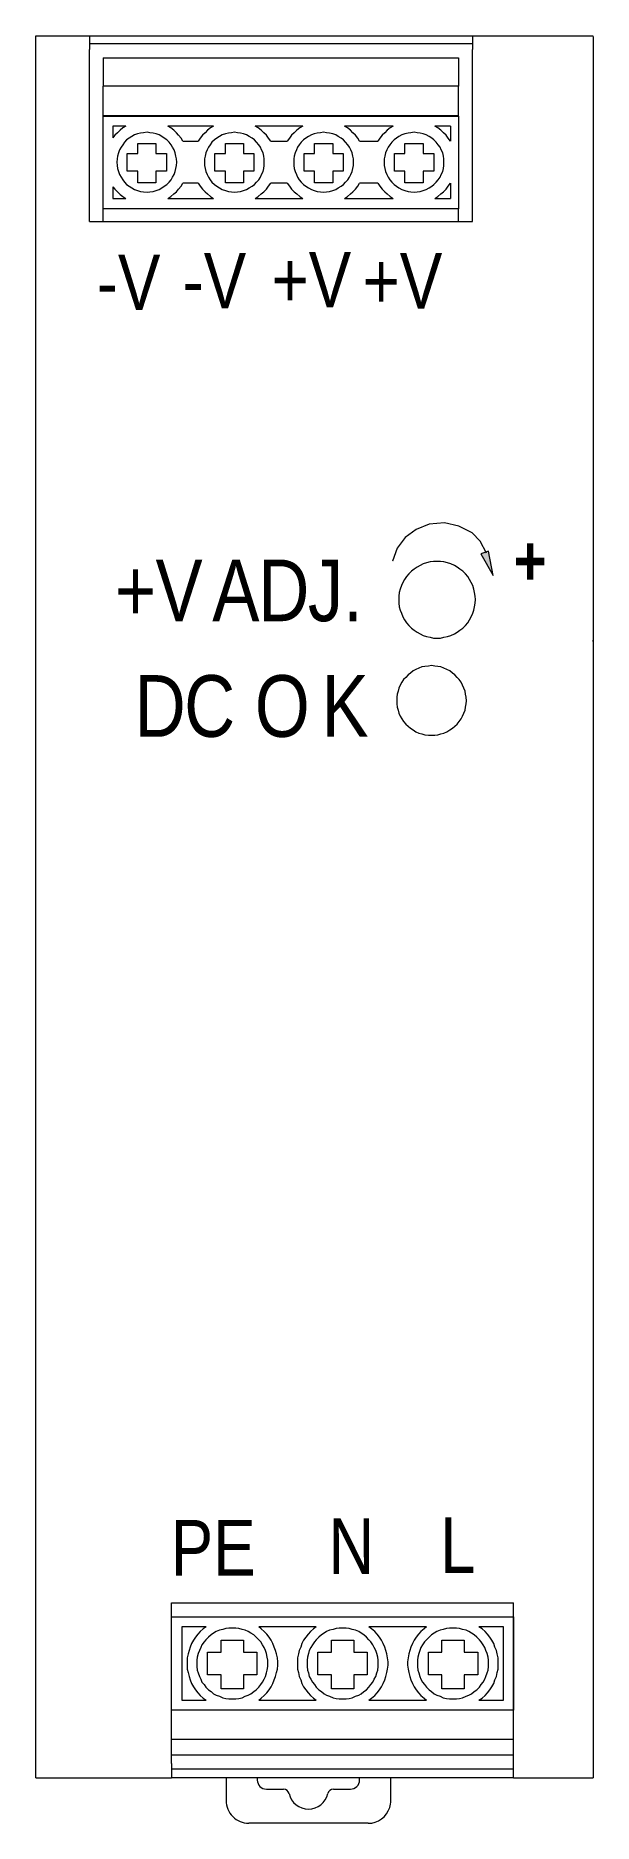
# Model space of a CAD drawing. Extents: x 77 to 117, y 72 to 201.
import ezdxf

# ---------------------------------------------------------------- set-up
doc = ezdxf.new("R2010")
doc.units = 0
doc.layers.get('0').update_dxf_attribs({"lineweight": 25})
doc.styles.add('textstyle4', font='')
doc.styles.add('textstyle7', font='')
doc.styles.get('textstyle4').set_extended_font_data('ArialNarrow')
doc.styles.get('textstyle7').set_extended_font_data('ArialNarrow-Bold')

msp = doc.modelspace()

# ---------------------------------------------------------------- hatches: boundary and pattern name
at = {"transparency": 33554560}
msp.add_hatch(color=256, dxfattribs=at).paths.add_polyline_path([(109.96, 163.61), (109.41, 163.42), (110.28, 161.86)], flags=0)

# ---------------------------------------------------------------- linework, layer by layer
at = {"lineweight": 0, "flags": 128}
for points in [[(77.4, 200.72), (81.26, 200.72)], [(77.4, 75.34), (77.4, 200.72)], [(81.26, 200.72), (81.26, 200.13)], [(81.26, 200.72), (108.8, 200.72)], [(108.8, 200.72), (108.8, 200.13)], [(108.8, 200.72), (117.49, 200.72)], [(82.1, 200.13), (81.26, 200.13)], [(81.26, 200.13), (81.26, 199.72)], [(81.26, 187.36), (81.26, 199.72)], [(85.15, 200.13), (82.1, 200.13)], [(88.23, 200.13), (85.15, 200.13)], [(91.31, 200.13), (88.23, 200.13)], [(94.36, 200.13), (91.31, 200.13)], [(97.44, 200.13), (94.36, 200.13)], [(100.52, 200.13), (97.44, 200.13)], [(103.57, 200.13), (100.52, 200.13)], [(106.66, 200.13), (103.57, 200.13)], [(108.8, 200.13), (106.66, 200.13)], [(108.8, 200.13), (108.8, 199.72)], [(108.8, 187.36), (108.8, 199.72)], [(117.49, 200.66), (117.49, 75.34)], [(82.25, 199.13), (107.81, 199.13)], [(82.25, 199.13), (82.25, 197.08)], [(107.81, 199.13), (107.81, 197.08)], [(82.25, 194.96), (82.25, 197.08)], [(107.81, 197.08), (82.25, 197.08)], [(107.81, 194.96), (107.81, 197.08)], [(82.25, 194.93), (82.25, 194.96)], [(107.81, 194.96), (82.25, 194.96)], [(82.25, 188.27), (82.25, 194.93)], [(82.25, 194.93), (107.81, 194.93)], [(107.81, 194.93), (107.81, 194.96)], [(107.81, 194.93), (107.81, 188.27)], [(83.87, 194.21), (82.94, 194.21)], [(82.94, 194.21), (82.94, 193.37)], [(83.87, 194.21), (83.65, 194.09), (83.47, 193.93), (83.28, 193.74), (83.09, 193.56), (82.94, 193.37)], [(87.55, 191.63), (87.51, 191.85), (87.48, 192.06), (87.42, 192.28), (87.36, 192.5), (87.23, 192.69), (87.14, 192.87), (86.98, 193.06), (86.83, 193.22), (86.64, 193.34), (86.46, 193.47), (86.27, 193.59), (86.05, 193.65), (85.83, 193.71), (85.61, 193.74), (85.4, 193.78), (85.15, 193.74), (84.93, 193.71), (84.71, 193.65), (84.49, 193.59), (84.31, 193.47), (84.12, 193.34), (83.93, 193.22), (83.78, 193.06), (83.65, 192.87), (83.53, 192.69), (83.41, 192.5), (83.34, 192.28), (83.28, 192.06), (83.25, 191.85), (83.22, 191.63), (83.25, 191.38), (83.28, 191.16), (83.34, 190.94), (83.41, 190.73), (83.53, 190.54), (83.65, 190.35), (83.78, 190.17), (83.93, 190.01), (84.12, 189.89), (84.31, 189.76), (84.49, 189.64), (84.71, 189.57), (84.93, 189.51), (85.15, 189.48), (85.4, 189.45), (85.61, 189.48), (85.83, 189.51), (86.05, 189.57), (86.27, 189.64), (86.46, 189.76), (86.64, 189.89), (86.83, 190.01), (86.98, 190.17), (87.14, 190.35), (87.23, 190.54), (87.36, 190.73), (87.42, 190.94), (87.48, 191.16), (87.51, 191.38), (87.55, 191.63)], [(90.19, 194.21), (86.89, 194.21)], [(87.98, 193.12), (87.86, 193.34), (87.67, 193.56), (87.51, 193.74), (87.33, 193.93), (87.11, 194.09), (86.89, 194.21)], [(87.98, 193.12), (89.07, 193.12)], [(90.19, 194.21), (89.97, 194.09), (89.75, 193.93), (89.57, 193.74), (89.38, 193.56), (89.23, 193.34), (89.07, 193.12)], [(93.83, 191.63), (93.83, 191.85), (93.8, 192.06), (93.74, 192.28), (93.64, 192.5), (93.55, 192.69), (93.43, 192.87), (93.27, 193.06), (93.12, 193.22), (92.96, 193.34), (92.74, 193.47), (92.56, 193.59), (92.34, 193.65), (92.12, 193.71), (91.9, 193.74), (91.68, 193.78), (91.47, 193.74), (91.25, 193.71), (91.03, 193.65), (90.81, 193.59), (90.6, 193.47), (90.41, 193.34), (90.25, 193.22), (90.07, 193.06), (89.94, 192.87), (89.82, 192.69), (89.72, 192.5), (89.63, 192.28), (89.57, 192.06), (89.54, 191.85), (89.54, 191.63), (89.54, 191.38), (89.57, 191.16), (89.63, 190.94), (89.72, 190.73), (89.82, 190.54), (89.94, 190.35), (90.07, 190.17), (90.25, 190.01), (90.41, 189.89), (90.6, 189.76), (90.81, 189.64), (91.03, 189.57), (91.25, 189.51), (91.47, 189.48), (91.68, 189.45), (91.9, 189.48), (92.12, 189.51), (92.34, 189.57), (92.56, 189.64), (92.74, 189.76), (92.96, 189.89), (93.12, 190.01), (93.27, 190.17), (93.43, 190.35), (93.55, 190.54), (93.64, 190.73), (93.74, 190.94), (93.8, 191.16), (93.83, 191.38), (93.83, 191.63)], [(96.6, 194.21), (93.18, 194.21)], [(94.3, 193.12), (94.14, 193.34), (93.99, 193.56), (93.8, 193.74), (93.61, 193.93), (93.4, 194.09), (93.18, 194.21)], [(94.3, 193.12), (95.48, 193.12)], [(96.6, 194.21), (96.38, 194.09), (96.17, 193.93), (95.98, 193.74), (95.79, 193.56), (95.64, 193.34), (95.48, 193.12)], [(100.24, 191.63), (100.24, 191.85), (100.21, 192.06), (100.15, 192.28), (100.06, 192.5), (99.96, 192.69), (99.84, 192.87), (99.68, 193.06), (99.53, 193.22), (99.37, 193.34), (99.15, 193.47), (98.97, 193.59), (98.75, 193.65), (98.53, 193.71), (98.31, 193.74), (98.1, 193.78), (97.88, 193.74), (97.63, 193.71), (97.41, 193.65), (97.22, 193.59), (97.01, 193.47), (96.82, 193.34), (96.66, 193.22), (96.48, 193.06), (96.35, 192.87), (96.23, 192.69), (96.14, 192.5), (96.04, 192.28), (95.98, 192.06), (95.95, 191.85), (95.95, 191.63), (95.95, 191.38), (95.98, 191.16), (96.04, 190.94), (96.14, 190.73), (96.23, 190.54), (96.35, 190.35), (96.48, 190.17), (96.66, 190.01), (96.82, 189.89), (97.01, 189.76), (97.22, 189.64), (97.41, 189.57), (97.63, 189.51), (97.88, 189.48), (98.1, 189.45), (98.31, 189.48), (98.53, 189.51), (98.75, 189.57), (98.97, 189.64), (99.15, 189.76), (99.37, 189.89), (99.53, 190.01), (99.68, 190.17), (99.84, 190.35), (99.96, 190.54), (100.06, 190.73), (100.15, 190.94), (100.21, 191.16), (100.24, 191.38), (100.24, 191.63)], [(103.11, 194.21), (99.59, 194.21)], [(100.68, 193.12), (100.55, 193.34), (100.4, 193.56), (100.21, 193.74), (100.03, 193.93), (99.81, 194.09), (99.59, 194.21)], [(100.68, 193.12), (101.99, 193.12)], [(103.11, 194.21), (102.89, 194.09), (102.67, 193.93), (102.49, 193.74), (102.3, 193.56), (102.14, 193.34), (101.99, 193.12)], [(106.75, 191.63), (106.75, 191.85), (106.72, 192.06), (106.66, 192.28), (106.56, 192.5), (106.47, 192.69), (106.34, 192.87), (106.19, 193.06), (106.03, 193.22), (105.88, 193.34), (105.69, 193.47), (105.47, 193.59), (105.25, 193.65), (105.04, 193.71), (104.82, 193.74), (104.6, 193.78), (104.38, 193.74), (104.17, 193.71), (103.95, 193.65), (103.73, 193.59), (103.51, 193.47), (103.33, 193.34), (103.17, 193.22), (103.01, 193.06), (102.86, 192.87), (102.73, 192.69), (102.64, 192.5), (102.55, 192.28), (102.49, 192.06), (102.45, 191.85), (102.45, 191.63), (102.45, 191.38), (102.49, 191.16), (102.55, 190.94), (102.64, 190.73), (102.73, 190.54), (102.86, 190.35), (103.01, 190.17), (103.17, 190.01), (103.33, 189.89), (103.51, 189.76), (103.73, 189.64), (103.95, 189.57), (104.17, 189.51), (104.38, 189.48), (104.6, 189.45), (104.82, 189.48), (105.04, 189.51), (105.25, 189.57), (105.47, 189.64), (105.69, 189.76), (105.88, 189.89), (106.03, 190.01), (106.19, 190.17), (106.34, 190.35), (106.47, 190.54), (106.56, 190.73), (106.66, 190.94), (106.72, 191.16), (106.75, 191.38), (106.75, 191.63)], [(107.22, 194.21), (106.1, 194.21)], [(107.22, 193.12), (107.06, 193.34), (106.9, 193.56), (106.72, 193.74), (106.53, 193.93), (106.31, 194.09), (106.1, 194.21)], [(107.22, 194.21), (107.22, 193.12)], [(84.74, 190.97), (83.97, 190.97), (83.97, 192.25), (84.74, 192.25), (84.74, 192.97), (86.02, 192.97), (86.02, 192.25), (86.8, 192.25), (86.8, 190.97), (86.02, 190.97), (86.02, 190.13), (84.74, 190.13), (84.74, 190.97)], [(91.03, 190.97), (90.28, 190.97), (90.28, 192.25), (91.03, 192.25), (91.03, 192.97), (92.34, 192.97), (92.34, 192.25), (93.09, 192.25), (93.09, 190.97), (92.34, 190.97), (92.34, 190.13), (91.03, 190.13), (91.03, 190.97)], [(97.44, 190.97), (96.7, 190.97), (96.7, 192.25), (97.44, 192.25), (97.44, 192.97), (98.75, 192.97), (98.75, 192.25), (99.5, 192.25), (99.5, 190.97), (98.75, 190.97), (98.75, 190.13), (97.44, 190.13), (97.44, 190.97)], [(103.95, 190.97), (103.2, 190.97), (103.2, 192.25), (103.95, 192.25), (103.95, 192.97), (105.25, 192.97), (105.25, 192.25), (106.03, 192.25), (106.03, 190.97), (105.25, 190.97), (105.25, 190.13), (103.95, 190.13), (103.95, 190.97)], [(82.94, 189.85), (82.94, 189.01)], [(82.94, 189.85), (83.09, 189.67), (83.28, 189.48), (83.47, 189.29), (83.65, 189.14), (83.87, 189.01)], [(86.89, 189.01), (87.11, 189.14), (87.33, 189.33), (87.51, 189.48), (87.67, 189.67), (87.86, 189.89), (87.98, 190.1)], [(89.07, 190.1), (87.98, 190.1)], [(89.07, 190.1), (89.23, 189.89), (89.38, 189.67), (89.57, 189.48), (89.75, 189.33), (89.97, 189.14), (90.19, 189.01)], [(93.18, 189.01), (93.4, 189.14), (93.61, 189.33), (93.8, 189.48), (93.99, 189.67), (94.14, 189.89), (94.3, 190.1)], [(95.48, 190.1), (94.3, 190.1)], [(95.48, 190.1), (95.64, 189.89), (95.79, 189.67), (95.98, 189.48), (96.17, 189.33), (96.38, 189.14), (96.6, 189.01)], [(99.59, 189.01), (99.81, 189.14), (100.03, 189.33), (100.21, 189.48), (100.4, 189.67), (100.55, 189.89), (100.68, 190.1)], [(101.99, 190.1), (100.68, 190.1)], [(101.99, 190.1), (102.14, 189.89), (102.3, 189.67), (102.49, 189.48), (102.67, 189.33), (102.89, 189.14), (103.11, 189.01)], [(106.1, 189.01), (106.31, 189.14), (106.53, 189.33), (106.72, 189.48), (106.9, 189.67), (107.06, 189.89), (107.22, 190.1)], [(107.22, 190.1), (107.22, 189.01)], [(82.25, 187.36), (82.25, 188.27)], [(107.81, 188.27), (82.25, 188.27)], [(82.94, 189.01), (83.87, 189.01)], [(86.89, 189.01), (90.19, 189.01)], [(93.18, 189.01), (96.6, 189.01)], [(99.59, 189.01), (103.11, 189.01)], [(106.1, 189.01), (107.22, 189.01)], [(107.81, 187.36), (107.81, 188.27)], [(81.26, 187.36), (108.8, 187.36)], [(109.02, 160.15), (108.99, 160.39), (108.96, 160.64), (108.9, 160.89), (108.83, 161.14), (108.71, 161.36), (108.59, 161.58), (108.46, 161.8), (108.31, 161.98), (108.12, 162.17), (107.9, 162.32), (107.71, 162.48), (107.5, 162.6), (107.25, 162.7), (107, 162.79), (106.75, 162.85), (106.5, 162.88), (106.25, 162.88), (106, 162.88), (105.75, 162.85), (105.5, 162.79), (105.25, 162.7), (105.04, 162.6), (104.82, 162.48), (104.6, 162.32), (104.41, 162.17), (104.23, 161.98), (104.07, 161.8), (103.92, 161.58), (103.79, 161.36), (103.7, 161.14), (103.61, 160.89), (103.54, 160.64), (103.51, 160.39), (103.51, 160.15), (103.51, 159.87), (103.54, 159.62), (103.61, 159.37), (103.7, 159.15), (103.79, 158.9), (103.92, 158.68), (104.07, 158.46), (104.23, 158.28), (104.41, 158.09), (104.6, 157.94), (104.82, 157.78), (105.04, 157.66), (105.25, 157.56), (105.5, 157.47), (105.75, 157.44), (106, 157.37), (106.25, 157.37), (106.5, 157.37), (106.75, 157.44), (107, 157.47), (107.25, 157.56), (107.5, 157.66), (107.71, 157.78), (107.9, 157.94), (108.12, 158.09), (108.31, 158.28), (108.46, 158.46), (108.59, 158.68), (108.71, 158.9), (108.83, 159.15), (108.9, 159.37), (108.96, 159.62), (108.99, 159.87), (109.02, 160.15)], [(117.49, 157.13), (117.49, 157.22)], [(108.37, 152.86), (108.34, 153.11), (108.31, 153.33), (108.27, 153.55), (108.18, 153.76), (108.09, 153.98), (107.99, 154.2), (107.84, 154.39), (107.71, 154.54), (107.53, 154.73), (107.37, 154.85), (107.18, 155.01), (106.97, 155.1), (106.75, 155.2), (106.53, 155.29), (106.31, 155.32), (106.1, 155.35), (105.85, 155.38), (105.63, 155.35), (105.38, 155.32), (105.16, 155.29), (104.94, 155.2), (104.73, 155.1), (104.54, 155.01), (104.35, 154.85), (104.17, 154.73), (104.01, 154.54), (103.85, 154.39), (103.73, 154.2), (103.61, 153.98), (103.51, 153.76), (103.45, 153.55), (103.39, 153.33), (103.36, 153.11), (103.36, 152.86), (103.36, 152.64), (103.39, 152.4), (103.45, 152.18), (103.51, 151.96), (103.61, 151.74), (103.73, 151.55), (103.85, 151.37), (104.01, 151.18), (104.17, 151.03), (104.35, 150.87), (104.54, 150.75), (104.73, 150.62), (104.94, 150.53), (105.16, 150.47), (105.38, 150.4), (105.63, 150.37), (105.85, 150.37), (106.1, 150.37), (106.31, 150.4), (106.53, 150.47), (106.75, 150.53), (106.97, 150.62), (107.18, 150.75), (107.37, 150.87), (107.53, 151.03), (107.71, 151.18), (107.84, 151.37), (107.99, 151.55), (108.09, 151.74), (108.18, 151.96), (108.27, 152.18), (108.31, 152.4), (108.34, 152.64), (108.37, 152.86)], [(87.17, 76.37), (87.17, 87.92)], [(87.17, 87.92), (111.76, 87.92)], [(111.76, 75.34), (111.76, 87.92)], [(87.17, 86.92), (111.76, 86.92)], [(87.17, 80.2), (87.17, 86.92)], [(87.89, 86.21), (87.89, 80.92)], [(89.66, 86.21), (87.89, 86.21)], [(89.66, 86.21), (89.44, 86.05), (89.23, 85.86), (89.04, 85.68), (88.88, 85.46), (88.73, 85.24), (88.6, 84.99), (88.51, 84.74), (88.42, 84.5), (88.35, 84.25), (88.29, 83.97), (88.29, 83.69), (88.29, 83.44), (88.29, 83.16), (88.35, 82.91), (88.42, 82.63), (88.51, 82.38), (88.6, 82.13), (88.73, 81.88), (88.88, 81.66), (89.04, 81.44), (89.23, 81.26), (89.44, 81.07), (89.66, 80.92)], [(97.57, 86.21), (93.43, 86.21)], [(93.43, 80.92), (93.61, 81.07), (93.83, 81.26), (94.02, 81.44), (94.17, 81.66), (94.33, 81.88), (94.45, 82.13), (94.55, 82.38), (94.64, 82.63), (94.7, 82.91), (94.77, 83.16), (94.8, 83.44), (94.8, 83.69), (94.77, 83.97), (94.7, 84.25), (94.64, 84.5), (94.55, 84.74), (94.45, 84.99), (94.33, 85.24), (94.17, 85.46), (94.02, 85.68), (93.83, 85.86), (93.61, 86.05), (93.43, 86.21)], [(97.57, 86.21), (97.38, 86.05), (97.16, 85.86), (96.98, 85.68), (96.82, 85.46), (96.66, 85.24), (96.54, 84.99), (96.45, 84.74), (96.35, 84.5), (96.29, 84.25), (96.23, 83.97), (96.23, 83.69), (96.23, 83.44), (96.23, 83.16), (96.29, 82.91), (96.35, 82.63), (96.45, 82.38), (96.54, 82.13), (96.66, 81.88), (96.82, 81.66), (96.98, 81.44), (97.16, 81.26), (97.38, 81.07), (97.57, 80.92)], [(105.5, 86.21), (101.36, 86.21)], [(101.36, 80.92), (101.55, 81.07), (101.77, 81.26), (101.96, 81.44), (102.11, 81.66), (102.27, 81.88), (102.39, 82.13), (102.49, 82.38), (102.58, 82.63), (102.64, 82.91), (102.7, 83.16), (102.73, 83.44), (102.73, 83.69), (102.7, 83.97), (102.64, 84.25), (102.58, 84.5), (102.49, 84.74), (102.39, 84.99), (102.27, 85.24), (102.11, 85.46), (101.96, 85.68), (101.77, 85.86), (101.55, 86.05), (101.36, 86.21)], [(105.5, 86.21), (105.32, 86.05), (105.1, 85.86), (104.91, 85.68), (104.76, 85.46), (104.6, 85.24), (104.48, 84.99), (104.38, 84.74), (104.29, 84.5), (104.23, 84.25), (104.17, 83.97), (104.13, 83.69), (104.13, 83.44), (104.17, 83.16), (104.23, 82.91), (104.29, 82.63), (104.38, 82.38), (104.48, 82.13), (104.6, 81.88), (104.76, 81.66), (104.91, 81.44), (105.1, 81.26), (105.32, 81.07), (105.5, 80.92)], [(111.04, 86.21), (109.27, 86.21)], [(109.27, 80.92), (109.49, 81.07), (109.71, 81.26), (109.89, 81.44), (110.05, 81.66), (110.2, 81.88), (110.33, 82.13), (110.42, 82.38), (110.52, 82.63), (110.58, 82.91), (110.64, 83.16), (110.64, 83.44), (110.64, 83.69), (110.64, 83.97), (110.58, 84.25), (110.52, 84.5), (110.42, 84.74), (110.33, 84.99), (110.2, 85.24), (110.05, 85.46), (109.89, 85.68), (109.71, 85.86), (109.49, 86.05), (109.27, 86.21)], [(111.04, 80.92), (111.04, 86.21)], [(111.76, 86.92), (111.76, 80.2)], [(94.08, 83.56), (94.08, 83.81), (94.05, 84.03), (93.99, 84.28), (93.92, 84.5), (93.83, 84.71), (93.71, 84.9), (93.58, 85.12), (93.43, 85.27), (93.24, 85.46), (93.09, 85.62), (92.87, 85.74), (92.68, 85.86), (92.46, 85.96), (92.24, 86.02), (92, 86.08), (91.78, 86.11), (91.53, 86.11), (91.28, 86.11), (91.06, 86.08), (90.84, 86.02), (90.6, 85.96), (90.38, 85.86), (90.19, 85.74), (90, 85.62), (89.82, 85.46), (89.63, 85.27), (89.51, 85.12), (89.35, 84.9), (89.26, 84.71), (89.16, 84.5), (89.07, 84.28), (89.01, 84.03), (88.98, 83.81), (88.98, 83.56), (88.98, 83.34), (89.01, 83.09), (89.07, 82.88), (89.16, 82.63), (89.26, 82.44), (89.35, 82.22), (89.51, 82.04), (89.63, 81.85), (89.82, 81.66), (90, 81.54), (90.19, 81.38), (90.38, 81.29), (90.6, 81.2), (90.84, 81.1), (91.06, 81.04), (91.28, 81.01), (91.53, 81.01), (91.78, 81.01), (92, 81.04), (92.24, 81.1), (92.46, 81.2), (92.68, 81.29), (92.87, 81.38), (93.09, 81.54), (93.24, 81.66), (93.43, 81.85), (93.58, 82.04), (93.71, 82.22), (93.83, 82.44), (93.92, 82.63), (93.99, 82.88), (94.05, 83.09), (94.08, 83.34), (94.08, 83.56)], [(90.72, 82.75), (89.75, 82.75), (89.75, 84.37), (90.72, 84.37), (90.72, 85.24), (92.34, 85.24), (92.34, 84.37), (93.3, 84.37), (93.3, 82.75), (92.34, 82.75), (92.34, 81.73), (90.72, 81.73), (90.72, 82.75)], [(102.02, 83.56), (102.02, 83.81), (101.99, 84.03), (101.93, 84.28), (101.86, 84.5), (101.74, 84.71), (101.64, 84.9), (101.49, 85.12), (101.36, 85.27), (101.18, 85.46), (100.99, 85.62), (100.8, 85.74), (100.62, 85.86), (100.4, 85.96), (100.15, 86.02), (99.93, 86.08), (99.71, 86.11), (99.47, 86.11), (99.22, 86.11), (99, 86.08), (98.78, 86.02), (98.53, 85.96), (98.31, 85.86), (98.13, 85.74), (97.94, 85.62), (97.75, 85.46), (97.57, 85.27), (97.44, 85.12), (97.29, 84.9), (97.19, 84.71), (97.07, 84.5), (97.01, 84.28), (96.94, 84.03), (96.91, 83.81), (96.91, 83.56), (96.91, 83.34), (96.94, 83.09), (97.01, 82.88), (97.07, 82.63), (97.19, 82.44), (97.29, 82.22), (97.44, 82.04), (97.57, 81.85), (97.75, 81.66), (97.94, 81.54), (98.13, 81.38), (98.31, 81.29), (98.53, 81.2), (98.78, 81.1), (99, 81.04), (99.22, 81.01), (99.47, 81.01), (99.71, 81.01), (99.93, 81.04), (100.15, 81.1), (100.4, 81.2), (100.62, 81.29), (100.8, 81.38), (100.99, 81.54), (101.18, 81.66), (101.36, 81.85), (101.49, 82.04), (101.64, 82.22), (101.74, 82.44), (101.86, 82.63), (101.93, 82.88), (101.99, 83.09), (102.02, 83.34), (102.02, 83.56)], [(98.66, 82.75), (97.69, 82.75), (97.69, 84.37), (98.66, 84.37), (98.66, 85.24), (100.27, 85.24), (100.27, 84.37), (101.24, 84.37), (101.24, 82.75), (100.27, 82.75), (100.27, 81.73), (98.66, 81.73), (98.66, 82.75)], [(109.95, 83.56), (109.95, 83.81), (109.92, 84.03), (109.86, 84.28), (109.77, 84.5), (109.68, 84.71), (109.58, 84.9), (109.43, 85.12), (109.3, 85.27), (109.11, 85.46), (108.93, 85.62), (108.74, 85.74), (108.55, 85.86), (108.34, 85.96), (108.09, 86.02), (107.87, 86.08), (107.65, 86.11), (107.4, 86.11), (107.15, 86.11), (106.94, 86.08), (106.69, 86.02), (106.47, 85.96), (106.25, 85.86), (106.06, 85.74), (105.85, 85.62), (105.69, 85.46), (105.5, 85.27), (105.35, 85.12), (105.22, 84.9), (105.1, 84.71), (105.01, 84.5), (104.94, 84.28), (104.88, 84.03), (104.85, 83.81), (104.85, 83.56), (104.85, 83.34), (104.88, 83.09), (104.94, 82.88), (105.01, 82.63), (105.1, 82.44), (105.22, 82.22), (105.35, 82.04), (105.5, 81.85), (105.69, 81.66), (105.85, 81.54), (106.06, 81.38), (106.25, 81.29), (106.47, 81.2), (106.69, 81.1), (106.94, 81.04), (107.15, 81.01), (107.4, 81.01), (107.65, 81.01), (107.87, 81.04), (108.09, 81.1), (108.34, 81.2), (108.55, 81.29), (108.74, 81.38), (108.93, 81.54), (109.11, 81.66), (109.3, 81.85), (109.43, 82.04), (109.58, 82.22), (109.68, 82.44), (109.77, 82.63), (109.86, 82.88), (109.92, 83.09), (109.95, 83.34), (109.95, 83.56)], [(106.59, 82.75), (105.63, 82.75), (105.63, 84.37), (106.59, 84.37), (106.59, 85.24), (108.21, 85.24), (108.21, 84.37), (109.18, 84.37), (109.18, 82.75), (108.21, 82.75), (108.21, 81.73), (106.59, 81.73), (106.59, 82.75)], [(111.76, 80.2), (87.17, 80.2)], [(87.89, 80.92), (89.66, 80.92)], [(93.43, 80.92), (97.57, 80.92)], [(101.36, 80.92), (105.5, 80.92)], [(109.27, 80.92), (111.04, 80.92)], [(87.17, 78.11), (111.76, 78.11)], [(111.76, 77.06), (111.76, 78.11)], [(108.24, 76.96), (87.17, 76.96)], [(87.17, 76.37), (87.17, 75.97)], [(87.17, 75.97), (87.17, 75.34)], [(87.17, 75.97), (111.76, 75.97)], [(108.37, 76.96), (108.24, 76.96)], [(111.76, 76.96), (108.37, 76.96)], [(77.4, 75.34), (87.17, 75.34)], [(111.76, 75.34), (87.17, 75.34)], [(111.76, 75.34), (117.49, 75.34)]]:
    msp.add_lwpolyline(points, dxfattribs=at)
at = {"lineweight": 9, "flags": 128}
for points in [[(109.82, 163.48), (109.35, 164.35), (108.77, 164.95), (107.82, 165.43), (106.8, 165.66), (105.7, 165.56), (104.76, 165.18), (103.96, 164.61), (103.38, 163.83), (103.06, 162.9), (103.06, 162.9)], [(109.96, 163.61), (109.41, 163.42), (110.28, 161.86), (109.96, 163.61), (109.96, 163.61)], [(109.96, 163.61), (109.41, 163.42), (110.28, 161.86), (109.96, 163.61)], [(91.08, 75.34), (91.08, 73.7)], [(93.33, 75.34), (93.33, 75.17)], [(100.69, 75.17), (100.69, 75.34)], [(102.93, 73.7), (102.93, 75.34)], [(93.98, 74.52), (95.21, 74.52)], [(98.8, 74.52), (100.03, 74.52)], [(101.3, 72.06), (92.71, 72.06)]]:
    msp.add_lwpolyline(points, dxfattribs=at)
at = {"lineweight": 9}
for points in [[(93.33, 75.17), (93.33, 75), (93.4, 74.83), (93.52, 74.71)], [(93.52, 74.71), (93.64, 74.59), (93.81, 74.52), (93.98, 74.52)], [(100.03, 74.52), (100.2, 74.52), (100.37, 74.59), (100.49, 74.71)], [(100.49, 74.71), (100.62, 74.83), (100.69, 75), (100.69, 75.17)], [(91.08, 73.7), (91.08, 73.27), (91.25, 72.85), (91.56, 72.54)], [(95.61, 74.2), (95.57, 74.39), (95.4, 74.52), (95.21, 74.52)], [(95.61, 74.2), (95.76, 73.55), (96.34, 73.09), (97.01, 73.09)], [(97.01, 73.09), (97.67, 73.09), (98.25, 73.55), (98.4, 74.2)], [(98.8, 74.52), (98.61, 74.52), (98.44, 74.39), (98.4, 74.2)], [(102.85, 73.19), (102.91, 73.35), (102.93, 73.53), (102.93, 73.7)], [(91.56, 72.54), (91.87, 72.24), (92.28, 72.06), (92.71, 72.06)], [(101.3, 72.06), (102, 72.06), (102.63, 72.52), (102.85, 73.19)]]:
    msp.add_open_spline(points, degree=3, dxfattribs=at)

# ---------------------------------------------------------------- texts
for s, height, style, p in [('-V', 4, 'textstyle4', (81.78, 180.97)), ('-V', 4, 'textstyle4', (87.95, 181.09)), ('+V', 4, 'textstyle4', (94.35, 181.16)), ('+V', 4, 'textstyle4', (100.9, 181.07)), ('+', 3.55, 'textstyle7', (111.76, 161.16)), ('+', 4.44, 'textstyle4', (83.08, 158.58)), ('V ', 4.435, 'textstyle4', (86.01, 158.58)), ('A', 4.44, 'textstyle4', (90.09, 158.58)), ('D', 4.44, 'textstyle4', (93.4, 158.58)), ('J', 4.44, 'textstyle4', (96.97, 158.58)), ('.', 4.44, 'textstyle4', (99.51, 158.58)), ('D', 4.44, 'textstyle4', (84.51, 150.26)), ('C O', 4.435, 'textstyle4', (88.07, 150.26)), ('K', 4.44, 'textstyle4', (97.95, 150.26)), ('N', 4, 'textstyle4', (98.44, 90.01)), ('L', 4, 'textstyle4', (106.47, 90.08)), ('PE', 4, 'textstyle4', (87.1, 89.89))]:
    msp.add_text(s, height=height, dxfattribs=dict(style=style)).set_placement(p)

doc.saveas('drawing.dxf')
